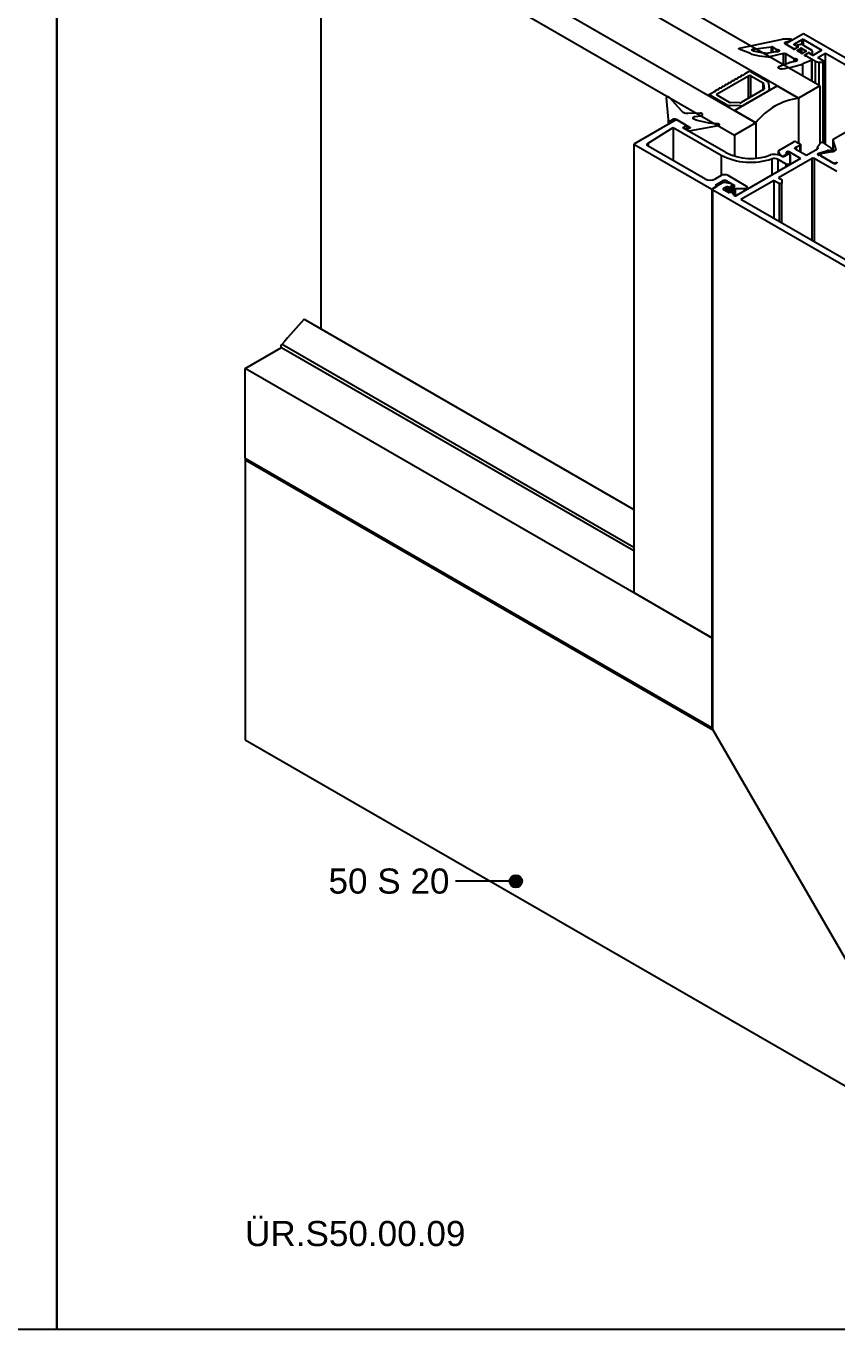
# Model space of a CAD drawing. Header units: millimetres. Extents: x 221 to 2771, y 196 to 840.
# Drawn here: x 2558.8 to 2623.4, y 542.6 to 646.4 of the extents above; entities that cross this region are included whole.
import ezdxf

# ---------------------------------------------------------------- set-up
doc = ezdxf.new("R2010")
doc.units = ezdxf.units.MM
doc.layers.add('antet_k', color=7, linetype='Continuous')
doc.layers.add('yazı_numara_k', color=21, linetype='Continuous')
doc.styles.get("Standard").update_dxf_attribs({"font": 'arial.ttf'})

# ---------------------------------------------------------------- blocks, each defined once
blk = doc.blocks.new('Rev.No.1A')
at = {"insert": (-570.02, 4668.22), "char_height": 2, "width": 54.4479, "attachment_point": 1}
blk.add_mtext('{\\C7;ÜR.S50.00.09}', dxfattribs=at)
blk = doc.blocks.new('S1.A')
at = {"color": 252}
blk.add_lwpolyline([(2269.17, -494.13), (2269.17, -791.13), (2479.17, -791.13), (2479.17, -494.13)], close=True, dxfattribs=at)
blk.add_blockref('Rev.No.1A', (2854.18, -5450.74))
blk = doc.blocks.new('S50_SYF1')
at = {"layer": 'antet_k', "color": 0}
blk.add_blockref('S1.A', (-1500.92, 2845.51), dxfattribs=at)
blk = doc.blocks.new('yuvarlakk')
at = {"layer": 'yazı_numara_k'}
blk.add_hatch(color=21, dxfattribs=at).paths.add_polyline_path([(-159.09, 172.8, -1), (-160.09, 172.8, -1)])
at = {"layer": 'yazı_numara_k', "color": 21}
blk.add_circle((-159.59, 172.8), 0.5, dxfattribs=at)

msp = doc.modelspace()

# ---------------------------------------------------------------- linework, layer by layer
at = {"color": 143, "linetype": 'Continuous'}
for p, q in [((2622.041, 641.65), (2589.118, 660.656)), ((2620.344, 640.671), (2587.421, 659.677)), ((2584.027, 657.717), (2616.95, 638.711)), ((2582.33, 656.737), (2615.252, 637.731)), ((2582.33, 622.274), (2582.33, 656.737)), ((2616.056, 642.604), (2616.426, 642.818)), ((2616.525, 642.875), (2616.455, 642.834)), ((2616.455, 642.834), (2617.869, 642.018)), ((2616.455, 642.824), (2616.455, 642.834)), ((2616.483, 642.818), (2617.844, 642.032)), ((2617.939, 642.058), (2616.525, 642.875)), ((2613.852, 641.005), (2616.37, 642.458)), ((2614.261, 641.576), (2614.261, 641.549)), ((2614.262, 641.552), (2614.262, 641.568)), ((2614.513, 641.722), (2614.513, 641.694)), ((2614.514, 641.697), (2614.514, 641.714)), ((2614.764, 641.867), (2614.764, 641.839)), ((2614.765, 641.843), (2614.765, 641.859)), ((2615.016, 642.012), (2615.016, 641.985)), ((2615.017, 641.988), (2615.017, 642.004)), ((2615.252, 639.691), (2618.647, 641.65)), ((2615.268, 642.157), (2615.268, 642.13)), ((2615.269, 642.133), (2615.269, 642.149)), ((2615.519, 642.303), (2615.519, 642.275)), ((2615.52, 642.278), (2615.52, 642.295)), ((2615.771, 642.448), (2615.771, 642.42)), ((2615.772, 642.424), (2615.772, 642.44)), ((2616.37, 640.662), (2616.37, 642.458)), ((2616.539, 642.458), (2617.529, 641.887)), ((2616.539, 640.76), (2616.539, 642.458)), ((2617.529, 641.331), (2617.529, 641.887)), ((2617.564, 641.842), (2617.6, 641.405)), ((2617.564, 641.352), (2617.564, 641.842)), ((2617.869, 642.018), (2617.939, 642.058)), ((2617.869, 642.016), (2617.869, 642.018)), ((2617.939, 641.944), (2617.939, 642.058)), ((2617.961, 641.879), (2618.002, 641.385)), ((2618.647, 641.65), (2620.344, 640.671)), ((2622.041, 641.65), (2620.344, 640.671)), ((2622.041, 641.65), (2622.041, 637.032)), ((2613.202, 640.956), (2613.131, 640.915)), ((2613.131, 640.915), (2614.545, 640.099)), ((2614.616, 640.14), (2613.202, 640.956)), ((2613.218, 640.956), (2613.218, 640.947)), ((2613.23, 640.973), (2613.6, 641.186)), ((2614.592, 640.154), (2613.23, 640.94)), ((2613.758, 641.286), (2613.758, 641.258)), ((2613.759, 641.262), (2613.759, 641.278)), ((2613.852, 640.907), (2613.852, 641.005)), ((2614.842, 640.336), (2613.852, 640.907)), ((2614.009, 641.431), (2614.009, 641.403)), ((2614.01, 641.407), (2614.01, 641.423)), ((2617.565, 641.352), (2615.769, 640.315)), ((2617.885, 641.211), (2616.014, 640.13)), ((2617.6, 641.398), (2617.6, 641.405)), ((2618.002, 641.278), (2618.002, 641.374)), ((2620.344, 640.671), (2620.344, 637.078)), ((2614.545, 640.099), (2614.616, 640.14)), ((2614.616, 640.058), (2614.616, 640.14)), ((2615.712, 640.063), (2614.855, 640.087)), ((2614.855, 639.92), (2614.855, 640.087)), ((2615.678, 640.295), (2614.921, 640.316)), ((2616.95, 638.711), (2615.252, 639.691)), ((2615.712, 639.956), (2615.712, 640.063)), ((2616.95, 638.711), (2615.252, 637.731)), ((2616.95, 638.711), (2616.95, 635.889)), ((2615.252, 637.731), (2615.252, 636.047))]:
    msp.add_line(p, q, dxfattribs=at)
at = {"color": 252, "linetype": 'Continuous'}
for p, q in [((2620.74, 645.798), (2619.382, 645.014)), ((2647.129, 630.563), (2620.74, 645.798)), ((2619.359, 644.981), (2619.359, 644.962)), ((2619.382, 644.949), (2619.915, 644.641)), ((2619.778, 645.242), (2619.778, 645.308)), ((2619.915, 644.633), (2619.915, 644.641)), ((2619.992, 644.629), (2620.081, 644.643)), ((2620.004, 644.981), (2620.626, 645.34)), ((2620.004, 644.916), (2620.004, 644.981)), ((2620.23, 644.785), (2620.004, 644.916)), ((2620.081, 644.618), (2620.081, 644.643)), ((2620.117, 644.655), (2620.23, 644.72)), ((2620.117, 644.638), (2620.117, 644.655)), ((2620.23, 644.704), (2620.23, 644.72)), ((2620.254, 644.717), (2620.254, 644.753)), ((2620.626, 644.924), (2620.626, 645.34)), ((2620.74, 645.34), (2622.154, 644.524)), ((2620.74, 644.883), (2620.74, 645.34)), ((2620.919, 644.081), (2620.919, 644.049)), ((2620.945, 644.144), (2620.921, 644.093)), ((2620.942, 644.048), (2621.692, 643.615)), ((2620.942, 644.045), (2620.942, 644.048)), ((2620.962, 644.036), (2621.418, 643.773)), ((2621.079, 644.23), (2620.966, 644.165)), ((2621.418, 644.099), (2621.192, 644.23)), ((2622.154, 644.459), (2621.532, 644.099)), ((2621.692, 641.851), (2621.692, 643.615)), ((2621.871, 643.904), (2622.493, 644.263)), ((2622.352, 643.626), (2621.871, 643.904)), ((2622.154, 644.459), (2622.154, 644.524)), ((2622.375, 637.073), (2622.375, 643.593)), ((2622.493, 644.263), (2628.772, 640.638)), ((2622.493, 636.992), (2622.493, 644.263)), ((2619.031, 643.011), (2619.014, 643.008)), ((2620.696, 643.415), (2620.678, 643.408)), ((2621.975, 643.547), (2622.295, 643.547)), ((2621.975, 641.688), (2621.975, 643.547)), ((2622.295, 637.127), (2622.295, 643.547)), ((2610.614, 638.972), (2607.22, 637.013)), ((2611.434, 638.499), (2610.614, 638.972)), ((2611.123, 638.319), (2611.434, 638.499)), ((2611.434, 638.499), (2611.434, 638.14)), ((2608.359, 637.097), (2610.359, 638.336)), ((2610.359, 638.336), (2614.178, 636.131)), ((2610.359, 638.336), (2610.359, 635.69)), ((2614.545, 636.344), (2611.123, 638.319)), ((2624.086, 637.933), (2623.106, 637.367)), ((2607.22, 637.013), (2613.442, 633.421)), ((2607.22, 637.013), (2607.22, 601.281)), ((2608.359, 637.097), (2608.359, 636.845)), ((2612.877, 634.237), (2608.367, 636.841)), ((2618.746, 636.454), (2618.746, 636.146)), ((2618.87, 636.179), (2618.751, 636.436)), ((2618.751, 636.145), (2618.751, 636.436)), ((2618.782, 636.503), (2619.976, 637.193)), ((2619.439, 636.393), (2619.39, 636.364)), ((2619.39, 636.136), (2619.39, 636.364)), ((2619.439, 636.164), (2619.439, 636.393)), ((2620.513, 635.87), (2619.608, 636.393)), ((2619.608, 636.192), (2619.608, 636.393)), ((2620.089, 636.637), (2620.966, 636.131)), ((2620.104, 636.629), (2620.104, 636.743)), ((2620.146, 637.193), (2620.485, 636.997)), ((2620.177, 636.773), (2620.151, 636.766)), ((2620.151, 636.601), (2620.151, 636.766)), ((2620.469, 636.891), (2620.177, 636.773)), ((2620.177, 636.587), (2620.177, 636.773)), ((2620.469, 636.418), (2620.469, 636.891)), ((2620.52, 636.389), (2620.52, 636.948)), ((2620.966, 636.131), (2621.843, 636.637)), ((2621.837, 636.764), (2621.837, 636.634)), ((2621.848, 636.793), (2622.102, 637.108)), ((2621.857, 636.648), (2621.857, 636.725)), ((2621.956, 636.278), (2622.638, 636.506)), ((2622.994, 636.391), (2622.251, 636.276)), ((2622.302, 637.123), (2622.93, 636.691)), ((2622.638, 636.336), (2622.638, 636.506)), ((2622.778, 636.499), (2622.758, 636.506)), ((2622.758, 636.355), (2622.758, 636.506)), ((2622.778, 636.358), (2622.778, 636.499)), ((2622.958, 636.647), (2622.958, 636.559)), ((2622.958, 636.386), (2622.958, 636.559)), ((2623.083, 637.334), (2623.083, 636.411)), ((2623.084, 637.326), (2623.316, 636.567)), ((2623.084, 637.326), (2623.084, 636.411)), ((2623.283, 636.506), (2623.209, 636.463)), ((2623.316, 636.567), (2623.316, 636.543)), ((2614.178, 636.131), (2614.178, 634.499)), ((2620.513, 635.87), (2615.394, 632.915)), ((2618.219, 635.838), (2618.219, 634.546)), ((2618.706, 635.803), (2619.325, 635.446)), ((2618.706, 635.803), (2618.706, 634.827)), ((2621.418, 635.87), (2618.76, 634.335)), ((2618.87, 636.109), (2618.87, 636.179)), ((2619.014, 636.082), (2618.901, 636.148)), ((2618.901, 636.098), (2618.901, 636.148)), ((2619.014, 636.048), (2619.014, 636.082)), ((2619.352, 636.179), (2619.184, 636.082)), ((2619.184, 636.021), (2619.184, 636.082)), ((2619.467, 636.18), (2619.212, 636.033)), ((2619.325, 635.446), (2619.325, 635.184)), ((2619.352, 636.114), (2619.352, 636.179)), ((2619.359, 636.298), (2619.383, 636.246)), ((2619.387, 636.134), (2619.387, 636.228)), ((2619.667, 635.531), (2619.672, 636.133)), ((2619.667, 635.381), (2619.667, 635.527)), ((2619.672, 636.133), (2619.672, 635.384)), ((2621.418, 629.339), (2621.418, 635.87)), ((2623.402, 634.823), (2621.588, 635.87)), ((2621.588, 635.87), (2621.588, 629.241)), ((2621.899, 636.246), (2621.956, 636.278)), ((2621.899, 636.148), (2621.899, 636.246)), ((2621.956, 636.129), (2621.956, 636.278)), ((2622.079, 636.148), (2622.079, 636.107)), ((2622.105, 636.094), (2623.172, 635.478)), ((2622.214, 636.264), (2622.126, 636.213)), ((2622.126, 636.082), (2623.087, 635.527)), ((2623.402, 635.578), (2623.313, 635.527)), ((2623.313, 635.527), (2623.313, 635.466)), ((2623.342, 635.478), (2623.425, 635.526)), ((2623.402, 635.578), (2623.402, 635.513)), ((2614.178, 634.499), (2613.725, 634.237)), ((2616.186, 633.666), (2614.743, 634.499)), ((2618.76, 634.335), (2618.986, 634.205)), ((2613.442, 633.421), (2613.867, 633.666)), ((2613.442, 633.421), (2613.442, 597.689)), ((2613.492, 633.421), (2613.492, 590.475)), ((2614.325, 633.931), (2613.527, 633.47)), ((2613.527, 633.372), (2632.845, 622.22)), ((2613.527, 590.356), (2613.527, 633.372)), ((2613.725, 633.747), (2614.319, 634.09)), ((2613.867, 633.666), (2613.725, 633.747)), ((2614.319, 634.09), (2614.319, 633.927)), ((2614.57, 633.582), (2614.376, 633.47)), ((2614.376, 633.372), (2614.376, 633.47)), ((2614.704, 633.182), (2614.376, 633.372)), ((2614.888, 633.88), (2614.441, 633.949)), ((2614.57, 633.26), (2614.57, 633.582)), ((2614.602, 634.09), (2615.252, 633.715)), ((2614.602, 634.09), (2614.602, 633.924)), ((2614.775, 633.586), (2614.686, 633.6)), ((2614.686, 633.193), (2614.686, 633.6)), ((2614.775, 633.162), (2614.775, 633.586)), ((2615.054, 633.698), (2614.891, 633.604)), ((2614.891, 633.162), (2614.891, 633.604)), ((2615.054, 633.796), (2614.941, 633.862)), ((2615.054, 633.143), (2615.054, 633.698)), ((2615.09, 633.109), (2615.09, 633.747)), ((2615.182, 633.556), (2615.182, 632.963)), ((2615.252, 633.715), (2615.186, 633.573)), ((2615.293, 633.487), (2616.03, 633.469)), ((2615.293, 633.487), (2615.293, 632.895)), ((2618.392, 634.123), (2615.762, 632.604)), ((2616.03, 633.469), (2616.03, 633.282)), ((2616.244, 633.406), (2616.244, 633.584)), ((2618.392, 634.123), (2618.816, 633.878)), ((2618.392, 631.086), (2618.392, 634.123)), ((2618.816, 630.841), (2618.816, 633.878)), ((2619.021, 634.156), (2619.021, 633.927)), ((2619.021, 630.723), (2619.021, 633.927)), ((2614.972, 633.162), (2614.789, 633.162)), ((2615.196, 632.94), (2615.085, 633.116)), ((2625.322, 627.086), (2615.762, 632.604)), ((2576.277, 619.144), (2579.171, 620.815)), ((2613.442, 597.689), (2576.277, 619.144)), ((2576.277, 611.959), (2576.277, 619.144)), ((2613.442, 590.503), (2576.277, 611.959)), ((2576.277, 611.861), (2576.277, 589.553)), ((2576.277, 611.861), (2613.527, 590.356)), ((2607.22, 601.281), (2613.442, 597.689)), ((2613.492, 597.718), (2613.442, 597.689)), ((2613.442, 597.689), (2613.442, 590.503)), ((2613.442, 590.503), (2613.492, 590.532)), ((2613.527, 590.356), (2632.845, 556.896)), ((2576.277, 589.553), (2632.845, 556.896))]:
    msp.add_line(p, q, dxfattribs=at)
at = {"color": 35, "linetype": 'Continuous'}
for p, q in [((2615.654, 644.661), (2619.076, 645.38)), ((2616.915, 644.593), (2618.18, 644.749)), ((2618.18, 644.307), (2618.18, 644.749)), ((2618.29, 644.73), (2618.583, 644.561)), ((2618.29, 644.33), (2618.29, 644.73)), ((2619.144, 645.387), (2619.721, 645.387)), ((2619.247, 645.027), (2619.895, 644.653)), ((2619.539, 645.174), (2619.269, 645.101)), ((2619.269, 645.013), (2619.269, 645.101)), ((2619.539, 645.104), (2619.539, 645.174)), ((2619.778, 645.308), (2619.562, 645.183)), ((2619.562, 645.118), (2619.562, 645.183)), ((2619.801, 645.256), (2619.801, 645.34)), ((2619.917, 644.6), (2619.917, 644.612)), ((2619.918, 644.596), (2619.918, 644.62)), ((2619.992, 644.572), (2619.992, 644.629)), ((2620.018, 644.581), (2620.358, 644.777)), ((2620.221, 644.875), (2620.221, 644.791)), ((2620.358, 644.777), (2620.245, 644.842)), ((2620.245, 644.774), (2620.245, 644.842)), ((2620.273, 644.5), (2620.499, 644.63)), ((2620.28, 644.92), (2620.37, 644.933)), ((2620.499, 644.304), (2620.499, 644.63)), ((2620.612, 644.63), (2620.923, 644.451)), ((2620.612, 644.244), (2620.612, 644.63)), ((2620.756, 644.874), (2621.345, 644.534)), ((2615.63, 644.581), (2615.625, 644.584)), ((2616.522, 644.229), (2615.63, 644.581)), ((2618.512, 644.376), (2617.916, 644.251)), ((2619.16, 644.218), (2618.021, 643.978)), ((2618.021, 643.971), (2618.021, 643.978)), ((2618.583, 644.372), (2618.583, 644.561)), ((2618.644, 644.363), (2618.644, 644.547)), ((2619.16, 643.341), (2619.16, 644.218)), ((2619.996, 643.81), (2619.327, 644.196)), ((2619.327, 643.403), (2619.327, 644.196)), ((2619.996, 643.609), (2619.996, 643.81)), ((2620.064, 643.617), (2620.064, 643.799)), ((2620.273, 644.434), (2620.273, 644.5)), ((2620.584, 644.255), (2620.273, 644.434)), ((2621.408, 643.702), (2620.696, 643.415)), ((2620.923, 644.385), (2620.697, 644.255)), ((2621.178, 644.304), (2620.839, 644.108)), ((2620.839, 644.059), (2620.839, 644.108)), ((2620.923, 644.385), (2620.923, 644.451)), ((2621.291, 644.238), (2621.178, 644.304)), ((2621.178, 644.237), (2621.178, 644.304)), ((2621.291, 644.173), (2621.291, 644.238)), ((2621.408, 642.016), (2621.408, 643.702)), ((2621.449, 644.31), (2621.425, 644.259)), ((2621.425, 644.096), (2621.425, 644.259)), ((2621.442, 641.996), (2621.442, 643.74)), ((2621.449, 644.088), (2621.449, 644.31)), ((2621.463, 644.086), (2621.463, 644.37)), ((2618.83, 643.219), (2619.574, 643.494)), ((2620.678, 642.437), (2620.678, 643.408)), ((2620.696, 642.426), (2620.696, 643.415)), ((2609.953, 638.957), (2609.953, 638.591)), ((2610.419, 639.023), (2610.419, 638.86)), ((2610.525, 639.023), (2610.525, 638.921)), ((2580.971, 623.058), (2607.22, 607.905)), ((2579.171, 620.815), (2607.22, 604.622)), ((2579.222, 621.075), (2607.22, 604.912))]:
    msp.add_line(p, q, dxfattribs=at)
at = {"color": 35, "linetype": 'Continuous', "flags": 128}
for points in [[(2615.625, 644.584), (2615.613, 644.593), (2615.604, 644.604), (2615.601, 644.615), (2615.603, 644.627), (2615.609, 644.638), (2615.621, 644.648), (2615.636, 644.655), (2615.654, 644.661)], [(2619.269, 645.101), (2619.253, 645.095), (2619.24, 645.087), (2619.23, 645.078), (2619.224, 645.067), (2619.223, 645.056), (2619.227, 645.045), (2619.235, 645.035), (2619.247, 645.027)], [(2619.721, 645.387), (2619.745, 645.385), (2619.766, 645.379), (2619.783, 645.37), (2619.795, 645.358), (2619.801, 645.345), (2619.8, 645.331), (2619.792, 645.319), (2619.778, 645.308)], [(2619.917, 644.612), (2619.917, 644.601), (2619.922, 644.59), (2619.933, 644.581), (2619.948, 644.575), (2619.966, 644.571), (2619.985, 644.571), (2620.003, 644.575), (2620.018, 644.581)], [(2620.245, 644.842), (2620.232, 644.852), (2620.224, 644.863), (2620.221, 644.875), (2620.224, 644.887), (2620.232, 644.898), (2620.245, 644.908), (2620.261, 644.915), (2620.28, 644.92)], [(2616.824, 644.423), (2616.757, 644.424), (2616.697, 644.44), (2616.654, 644.469), (2616.635, 644.506), (2616.644, 644.544), (2616.679, 644.577), (2616.733, 644.599), (2616.799, 644.606), (2616.864, 644.597)], [(2618.644, 644.547), (2618.708, 644.542), (2618.763, 644.522), (2618.8, 644.491), (2618.812, 644.454), (2618.798, 644.417), (2618.76, 644.387), (2618.704, 644.368), (2618.639, 644.363), (2618.577, 644.374)], [(2620.061, 643.618), (2620.131, 643.619), (2620.193, 643.637), (2620.236, 643.668), (2620.252, 643.708), (2620.237, 643.747), (2620.195, 643.779), (2620.133, 643.797), (2620.064, 643.799)], [(2620.839, 644.108), (2620.827, 644.099), (2620.822, 644.088), (2620.822, 644.077), (2620.828, 644.067), (2620.839, 644.058), (2620.855, 644.052), (2620.873, 644.049), (2620.892, 644.049)], [(2621.418, 643.773), (2621.429, 643.765), (2621.437, 643.756), (2621.441, 643.746), (2621.442, 643.736), (2621.438, 643.726), (2621.431, 643.717), (2621.421, 643.709), (2621.408, 643.702)], [(2618.909, 643.006), (2618.85, 643.015), (2618.798, 643.035), (2618.76, 643.063), (2618.738, 643.096), (2618.734, 643.132), (2618.75, 643.166), (2618.783, 643.196), (2618.83, 643.219)], [(2579.185, 620.804), (2579.171, 620.815), (2579.15, 620.851), (2579.146, 620.902), (2579.157, 620.96), (2579.183, 621.02), (2579.22, 621.073)]]:
    msp.add_lwpolyline(points, dxfattribs=at)
at = {"color": 252, "linetype": 'Continuous', "flags": 128}
for points in [[(2622.295, 643.547), (2622.318, 643.549), (2622.34, 643.555), (2622.357, 643.564), (2622.369, 643.576), (2622.375, 643.589), (2622.374, 643.602), (2622.366, 643.615), (2622.352, 643.626)], [(2620.089, 636.637), (2620.073, 636.649), (2620.061, 636.663), (2620.055, 636.677), (2620.054, 636.692), (2620.059, 636.707), (2620.07, 636.721), (2620.085, 636.733), (2620.104, 636.743)], [(2620.485, 636.997), (2620.501, 636.985), (2620.513, 636.971), (2620.519, 636.957), (2620.52, 636.942), (2620.515, 636.927), (2620.504, 636.913), (2620.489, 636.901), (2620.469, 636.891)], [(2621.857, 636.725), (2621.867, 636.715), (2621.874, 636.704), (2621.877, 636.692), (2621.877, 636.68), (2621.874, 636.668), (2621.866, 636.657), (2621.856, 636.647), (2621.843, 636.637)], [(2622.778, 636.499), (2622.807, 636.492), (2622.838, 636.49), (2622.869, 636.492), (2622.898, 636.499), (2622.923, 636.51), (2622.942, 636.524), (2622.954, 636.541), (2622.958, 636.559)], [(2619.325, 635.446), (2619.373, 635.425), (2619.429, 635.414), (2619.489, 635.412), (2619.546, 635.421), (2619.597, 635.439), (2619.636, 635.465), (2619.66, 635.497), (2619.667, 635.531)], [(2619.672, 636.133), (2619.666, 636.153), (2619.65, 636.171), (2619.626, 636.186), (2619.596, 636.196), (2619.562, 636.2), (2619.527, 636.199), (2619.495, 636.192), (2619.467, 636.18)], [(2621.899, 636.246), (2621.879, 636.23), (2621.867, 636.211), (2621.864, 636.191), (2621.872, 636.172), (2621.888, 636.155), (2621.913, 636.141), (2621.943, 636.132), (2621.977, 636.127)], [(2615.186, 633.573), (2615.182, 633.558), (2615.184, 633.543), (2615.191, 633.529), (2615.204, 633.515), (2615.222, 633.504), (2615.243, 633.495), (2615.267, 633.489), (2615.293, 633.487)], [(2616.03, 633.469), (2616.09, 633.472), (2616.146, 633.485), (2616.193, 633.507), (2616.226, 633.536), (2616.243, 633.57), (2616.241, 633.605), (2616.222, 633.638), (2616.186, 633.666)], [(2619.021, 633.927), (2619.016, 633.907), (2619.001, 633.889), (2618.977, 633.873), (2618.947, 633.863), (2618.913, 633.858), (2618.878, 633.859), (2618.845, 633.866), (2618.816, 633.878)]]:
    msp.add_lwpolyline(points, dxfattribs=at)
at = {"color": 143, "linetype": 'Continuous', "flags": 128}
for points in [[(2614.01, 641.423), (2614.01, 641.438), (2614.016, 641.452), (2614.027, 641.466), (2614.042, 641.477), (2614.063, 641.486), (2614.086, 641.493), (2614.111, 641.496), (2614.136, 641.496)], [(2614.136, 641.496), (2614.162, 641.496), (2614.187, 641.499), (2614.21, 641.505), (2614.23, 641.514), (2614.246, 641.526), (2614.257, 641.539), (2614.262, 641.554), (2614.262, 641.568)], [(2614.262, 641.568), (2614.262, 641.583), (2614.267, 641.598), (2614.278, 641.611), (2614.294, 641.622), (2614.314, 641.632), (2614.337, 641.638), (2614.362, 641.641), (2614.388, 641.641)], [(2614.388, 641.641), (2614.413, 641.641), (2614.438, 641.644), (2614.462, 641.65), (2614.482, 641.659), (2614.497, 641.671), (2614.508, 641.684), (2614.514, 641.699), (2614.514, 641.714)], [(2614.514, 641.714), (2614.513, 641.728), (2614.519, 641.743), (2614.53, 641.756), (2614.546, 641.768), (2614.566, 641.777), (2614.589, 641.783), (2614.614, 641.786), (2614.639, 641.786)], [(2614.639, 641.786), (2614.665, 641.786), (2614.69, 641.789), (2614.713, 641.796), (2614.733, 641.805), (2614.749, 641.816), (2614.76, 641.83), (2614.766, 641.844), (2614.765, 641.859)], [(2614.765, 641.859), (2614.765, 641.874), (2614.77, 641.888), (2614.781, 641.901), (2614.797, 641.913), (2614.817, 641.922), (2614.841, 641.928), (2614.866, 641.932), (2614.891, 641.931)], [(2614.891, 641.931), (2614.917, 641.931), (2614.942, 641.934), (2614.965, 641.941), (2614.985, 641.95), (2615.001, 641.962), (2615.012, 641.975), (2615.017, 641.989), (2615.017, 642.004)], [(2615.017, 642.004), (2615.017, 642.019), (2615.022, 642.033), (2615.033, 642.047), (2615.049, 642.058), (2615.069, 642.067), (2615.092, 642.074), (2615.117, 642.077), (2615.143, 642.077)], [(2615.143, 642.077), (2615.168, 642.077), (2615.193, 642.08), (2615.216, 642.086), (2615.236, 642.095), (2615.252, 642.107), (2615.263, 642.12), (2615.269, 642.135), (2615.269, 642.149)], [(2615.269, 642.149), (2615.268, 642.164), (2615.274, 642.179), (2615.285, 642.192), (2615.301, 642.203), (2615.321, 642.213), (2615.344, 642.219), (2615.369, 642.222), (2615.394, 642.222)], [(2615.394, 642.222), (2615.42, 642.222), (2615.445, 642.225), (2615.468, 642.231), (2615.488, 642.241), (2615.504, 642.252), (2615.515, 642.265), (2615.52, 642.28), (2615.52, 642.295)], [(2615.52, 642.295), (2615.52, 642.309), (2615.525, 642.324), (2615.536, 642.337), (2615.552, 642.349), (2615.572, 642.358), (2615.595, 642.364), (2615.62, 642.367), (2615.646, 642.367)], [(2615.646, 642.367), (2615.672, 642.367), (2615.697, 642.37), (2615.72, 642.377), (2615.74, 642.386), (2615.756, 642.397), (2615.767, 642.411), (2615.772, 642.425), (2615.772, 642.44)], [(2615.772, 642.44), (2615.772, 642.455), (2615.777, 642.469), (2615.788, 642.482), (2615.804, 642.494), (2615.824, 642.503), (2615.847, 642.51), (2615.872, 642.513), (2615.898, 642.513)], [(2613.665, 641.206), (2613.686, 641.209), (2613.706, 641.214), (2613.723, 641.222), (2613.737, 641.231), (2613.748, 641.241), (2613.756, 641.253), (2613.759, 641.265), (2613.759, 641.278)], [(2613.759, 641.278), (2613.758, 641.293), (2613.764, 641.307), (2613.775, 641.32), (2613.791, 641.332), (2613.811, 641.341), (2613.834, 641.347), (2613.859, 641.351), (2613.885, 641.35)], [(2613.885, 641.35), (2613.91, 641.35), (2613.935, 641.353), (2613.958, 641.36), (2613.978, 641.369), (2613.994, 641.381), (2614.005, 641.394), (2614.011, 641.408), (2614.01, 641.423)]]:
    msp.add_lwpolyline(points, dxfattribs=at)
at = {"color": 35, "linetype": 'Continuous'}
msp.add_lwpolyline([(2613.955, 638.614, -0.0728692), (2612.051, 638.974), (2612, 638.999), (2611.964, 639.031), (2611.946, 639.068), (2611.947, 639.106), (2611.967, 639.142), (2612.005, 639.174), (2612.057, 639.198), (2612.118, 639.212), (2612.556, 639.27), (2612.62, 639.286), (2612.669, 639.315), (2612.697, 639.352), (2612.7, 639.392), (2612.677, 639.43), (2612.631, 639.46), (2612.569, 639.479), (2612.5, 639.483), (2611.534, 639.442, -0.2794918), (2611.064, 639.637), (2610.066, 640.713), (2610.048, 640.736), (2610.017, 640.754), (2609.977, 640.765), (2609.933, 640.768), (2609.89, 640.762), (2609.853, 640.747), (2609.828, 640.726), (2609.816, 640.702), (2609.952, 638.97), (2609.955, 638.944), (2609.971, 638.919), (2609.999, 638.899), (2610.037, 638.884), (2610.081, 638.876), (2610.127, 638.877), (2610.17, 638.885), (2610.207, 638.901), (2610.419, 639.023, -0.2436843), (2610.525, 639.023), (2610.903, 638.805), (2611.672, 638.361), (2611.692, 638.35), (2611.702, 638.343), (2611.71, 638.334), (2611.714, 638.325), (2611.714, 638.315), (2611.711, 638.306), (2611.704, 638.298), (2611.694, 638.29), (2611.682, 638.284), (2611.505, 638.212), (2611.482, 638.199), (2611.478, 638.197), (2611.47, 638.187), (2611.465, 638.176), (2611.463, 638.165), (2611.465, 638.154), (2611.471, 638.144), (2611.48, 638.134), (2611.519, 638.102, 0.2115912), (2611.631, 638.08), (2613.983, 638.487), (2614.016, 638.498), (2614.042, 638.515), (2614.056, 638.535), (2614.058, 638.557), (2614.047, 638.578), (2614.024, 638.596), (2613.992, 638.608)], format="xyb", close=True, dxfattribs=at)
at = {"color": 252, "linetype": 'Continuous'}
for centre, radius, start, end in [((2618.206, 644.568), 0.183, 62.52956, 98.0641), ((2619.144, 645.052), 0.334, 89.91089, 101.71354), ((2619.394, 644.981), 0.0349, 110.79019, 249.21166), ((2619.971, 644.75), 0.123, 242.64298, 279.77187), ((2620.017, 644.949), 0.0349, 110.78702, 249.21483), ((2620.067, 644.746), 0.104, 277.97227, 298.88441), ((2620.218, 644.753), 0.0349, 290.78497, 69.21688), ((2620.683, 645.231), 0.123, 62.61078, 117.38922), ((2620.906, 643.929), 0.121, 62.45352, 97.00606), ((2620.954, 644.081), 0.0352, 160.54404, 249.25706), ((2620.989, 644.121), 0.0491, 117.6632, 152.32802), ((2621.136, 644.121), 0.123, 62.60968, 117.38971), ((2621.475, 644.209), 0.123, 242.61082, 297.38856), ((2621.964, 644.124), 0.577, 241.96015, 271.14381), ((2622.141, 644.491), 0.0349, 290.78538, 69.21462), ((2619.763, 642.979), 0.549, 103.47359, 110.16684), ((2623.12, 637.333), 0.0364, 111.86941, 190.85418), ((2608.415, 636.971), 0.139, 113.79588, 249.66903), ((2616.54, 640.245), 4.382, 242.91864, 290.93799), ((2618.8, 636.454), 0.0528, 110.74335, 199.45733), ((2619.409, 636.315), 0.0528, 110.74395, 199.46426), ((2619.523, 636.229), 0.184, 62.61092, 117.38852), ((2620.061, 637.029), 0.184, 62.60824, 117.39125), ((2620.182, 636.642), 0.128, 103.8637, 127.5096), ((2621.883, 636.764), 0.0464, 140.0288, 235.66132), ((2622.212, 636.981), 0.168, 57.66815, 131.02461), ((2622.698, 636.318), 0.197, 72.27904, 107.72081), ((2622.902, 636.642), 0.0563, 4.37359, 60.08643), ((2622.907, 637.01), 0.625, 277.97582, 298.89046), ((2623.263, 636.556), 0.0547, 291.86103, 10.85441), ((2616.545, 640.766), 5.204, 242.93905, 288.76627), ((2618.326, 635.575), 0.617, 90.60115, 110.8006), ((2618.421, 635.245), 0.627, 62.93926, 108.76617), ((2618.374, 634.723), 1.471, 62.8917, 92.14616), ((2618.935, 636.213), 0.0736, 207.65347, 242.35493), ((2619.099, 636.246), 0.184, 242.61095, 297.38849), ((2619.127, 636.198), 0.185, 243.34186, 297.33453), ((2619.333, 636.228), 0.0528, 290.74404, 19.46403), ((2621.503, 635.706), 0.184, 62.61092, 117.38852), ((2621.972, 635.845), 0.283, 61.7637, 89.02403), ((2622.15, 636.148), 0.0699, 110.78645, 249.21516), ((2622.267, 636.168), 0.109, 97.98367, 118.88342), ((2623.2, 635.746), 0.246, 242.60915, 297.39155), ((2623.257, 635.642), 0.184, 242.60892, 297.39221), ((2613.301, 635.056), 0.922, 242.60942, 297.39068), ((2614.46, 633.953), 0.615, 62.61015, 117.38975), ((2613.546, 633.421), 0.0524, 110.78208, 249.21946), ((2614.46, 633.817), 0.307, 62.60907, 117.39136), ((2614.41, 633.767), 0.184, 80.23032, 117.3567), ((2614.394, 633.421), 0.0524, 110.78726, 249.21459), ((2614.655, 633.418), 0.184, 80.22811, 117.35594), ((2614.807, 633.768), 0.184, 260.22835, 297.35581), ((2614.866, 633.725), 0.156, 61.1106, 82.02179), ((2615.036, 633.747), 0.0524, 290.78716, 69.21469), ((2618.961, 634.15), 0.0604, 5.69845, 65.62192), ((2614.785, 633.335), 0.173, 241.96023, 271.14338), ((2614.983, 633.027), 0.135, 41.22785, 94.75315), ((2615.312, 633.056), 0.164, 225.24937, 300.16449), ((2576.45, 611.855), 0.173, 148.85539, 178.04345)]:
    msp.add_arc(centre, radius, start, end, dxfattribs=at)
at = {"color": 35, "linetype": 'Continuous'}
for centre, radius, start, end in [((2619.515, 645.266), 0.0951, 284.58806, 299.42093), ((2619.881, 644.619), 0.0364, 348.89447, 68.1713), ((2620.474, 644.328), 0.614, 62.6432, 99.77077), ((2620.556, 644.521), 0.123, 62.6094, 117.38999), ((2617.525, 646.794), 2.754, 248.63655, 258.16319), ((2616.839, 644.29), 0.134, 75.37432, 96.28636), ((2616.898, 644.726), 0.134, 255.041, 277.12209), ((2618.233, 649.547), 5.305, 255.14524, 266.58182), ((2618.247, 650.202), 6.238, 258.09104, 267.12552), ((2617.952, 644.309), 0.338, 266.96075, 281.66952), ((2618.539, 644.246), 0.133, 73.46809, 101.80092), ((2618.637, 644.665), 0.117, 242.12543, 273.00507), ((2619.214, 643.975), 0.248, 62.79531, 102.61908), ((2617.961, 650.464), 7.151, 283.54206, 286.64508), ((2620.049, 643.922), 0.124, 244.82344, 276.74963), ((2620.046, 643.486), 0.133, 83.41209, 106.1033), ((2620.285, 644.467), 0.0349, 110.78702, 249.21483), ((2620.641, 644.364), 0.123, 242.61243, 297.38695), ((2620.911, 644.418), 0.0349, 290.78751, 69.21434), ((2621.346, 644.328), 0.105, 238.81319, 318.77198), ((2621.283, 644.369), 0.176, 340.53971, 69.25709), ((2618.948, 643.554), 0.55, 265.97621, 276.89112), ((2617.915, 651.252), 8.316, 277.71264, 289.40298), ((2694.841, 520.881), 152.993, 138.09882, 139.08929)]:
    msp.add_arc(centre, radius, start, end, dxfattribs=at)
at = {"color": 143, "linetype": 'Continuous'}
for centre, radius, start, end in [((2615.922, 642.629), 0.119, 258.2582, 328.35362), ((2616.087, 642.543), 0.068, 116.5574, 160.12516), ((2616.455, 642.763), 0.0615, 62.60696, 117.39243), ((2616.455, 642.295), 0.184, 62.60892, 117.3921), ((2617.502, 641.831), 0.0624, 9.973, 64.95283), ((2617.756, 641.843), 0.208, 9.97257, 64.95213), ((2613.236, 640.956), 0.0175, 110.77749, 249.22436), ((2613.678, 641.043), 0.163, 94.46173, 118.56786), ((2613.871, 640.956), 0.0524, 110.77941, 249.2172), ((2621.032, 635.559), 5.157, 97.66606, 142.32856), ((2617.541, 641.406), 0.0585, 293.68, 358.70056), ((2617.807, 641.389), 0.195, 293.68739, 358.69096), ((2614.86, 640.655), 0.568, 241.81108, 269.53766), ((2614.922, 640.486), 0.17, 241.81089, 269.53708), ((2615.686, 640.471), 0.176, 267.2629, 297.89959), ((2615.74, 640.648), 0.586, 267.26696, 297.89625)]:
    msp.add_arc(centre, radius, start, end, dxfattribs=at)
at = {"color": 252, "linetype": 'Continuous'}
msp.add_ellipse((2613.612, 590.405), major_axis=(-0.085, 0.147), ratio=0.5773346, start_param=0.7853575, end_param=1.5707557, dxfattribs=at)
at = {"layer": 'yazı_numara_k', "color": 21}
msp.add_line((2597.84, 578.278), (2593.03, 578.278), dxfattribs=at)

# ---------------------------------------------------------------- block references
for name, p in [('S50_SYF1', (1583.034, -1511.773)), ('S50_SYF1', (1793.031, -1511.773)), ('yuvarlakk', (2757.426, 405.477))]:
    msp.add_blockref(name, p)

# ---------------------------------------------------------------- texts
at = {"layer": 'yazı_numara_k', "color": 21, "insert": (2592.547, 579.299), "char_height": 2, "attachment_point": 3}
msp.add_mtext('{\\fArial|b0|i0|c162|p34;50 S 20}', dxfattribs=at)

doc.saveas('drawing.dxf')
